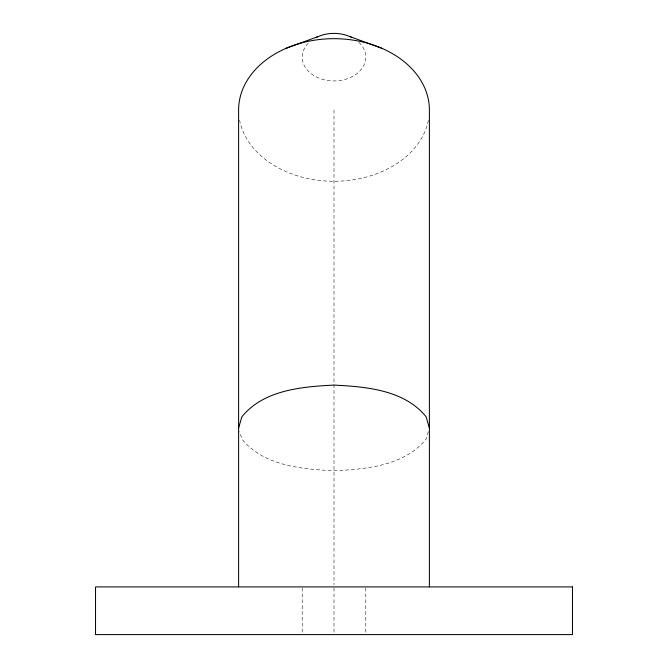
<?xml version="1.0" encoding="UTF-8"?>
<svg xmlns="http://www.w3.org/2000/svg" width="668" height="668" viewBox="0 0 668 668"><rect width="100%" height="100%" fill="white"/><g stroke="black" fill="none" stroke-linecap="round" stroke-linejoin="round"><path stroke-width="0.5" stroke-dasharray="3.34 2.5" d="M428.305 431.628L426.134 439.018C404.507 465.922 366.064 469.178 334 470.765C301.936 469.178 263.493 465.922 241.866 439.018L239.695 431.628M365.797 587.94L365.797 634.6M334 109.978L334 584.826M334 587.94L334 632.529M302.203 587.94L302.203 634.6M428.38 120.315A95.39 71.292 0 0 1 334 181.27A95.39 71.292 0 0 1 239.62 120.315M358.858 42.343A31.797 23.764 0 0 1 355.626 74.582A31.797 23.764 0 0 1 312.373 74.582A31.797 23.764 0 0 1 309.142 42.343"/><path stroke-width="1" d="M238.61 427.929L241.866 416.84C263.493 389.937 301.936 386.68 334 385.094C366.064 386.68 404.507 389.937 426.134 416.84L429.39 427.929M286.305 48.23L318.102 36.581M349.898 36.581L381.695 48.23M429.39 586.905L429.39 109.978A95.39 71.292 0 0 0 334 38.677A95.39 71.292 0 0 0 238.61 109.978L238.61 586.905M316.34 37.4A31.797 23.764 0 0 1 351.66 37.4M572.468 586.905L95.532 586.905L95.532 634.6L572.468 634.6L572.468 586.905"/></g></svg>
